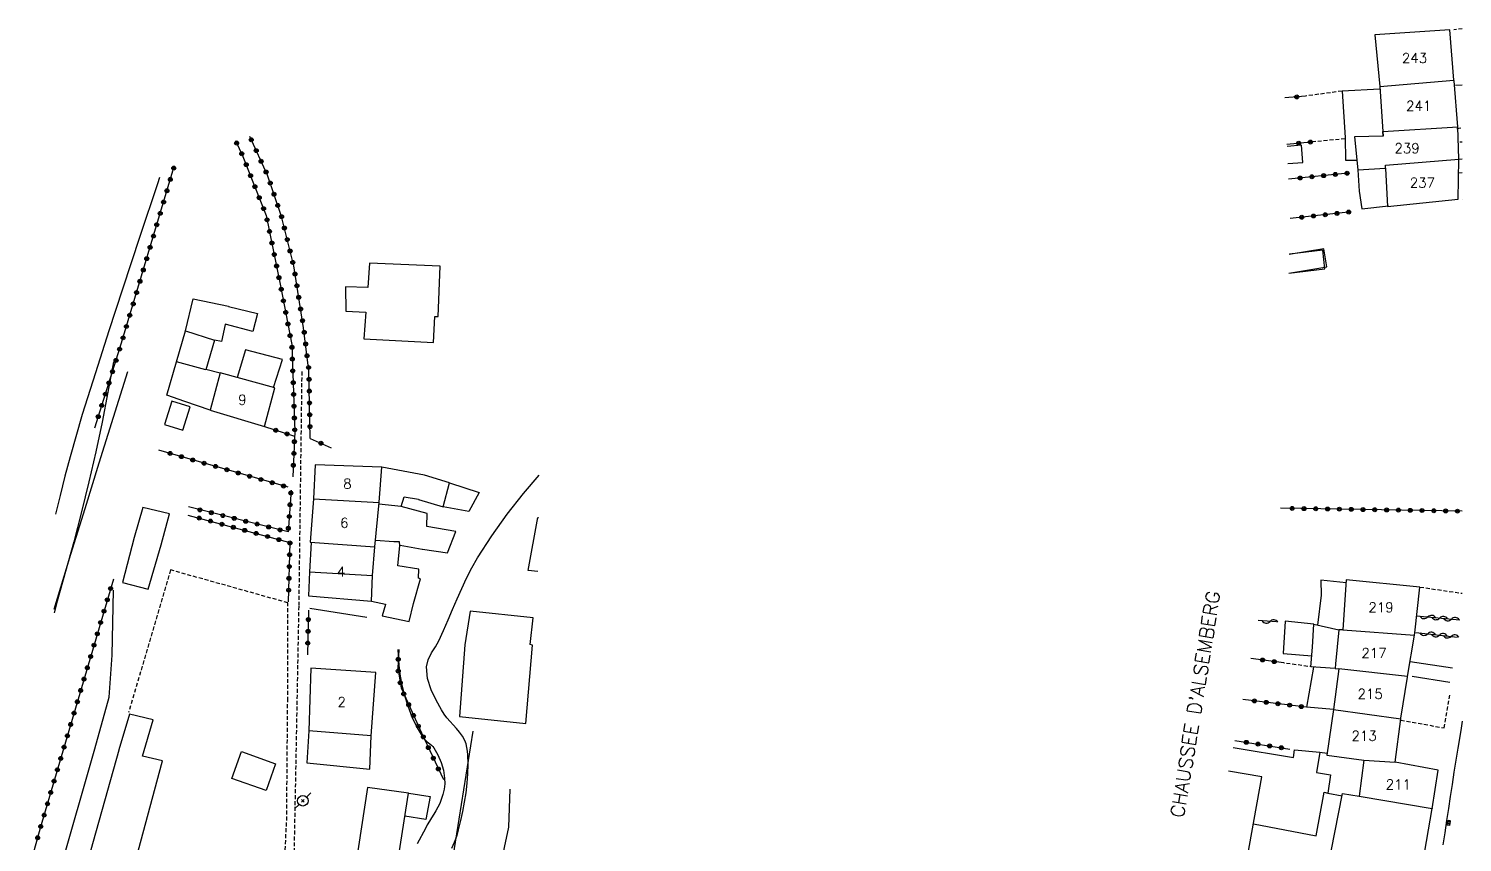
# Model space of a CAD drawing. Header units: millimetres. Extents: x 149000 to 150004, y 153000 to 154002.
# Drawn here: x 149817.9 to 150000, y 153320 to 153423.3 of the extents above; entities that cross this region are included whole.
import ezdxf
from ezdxf.enums import TextEntityAlignment as Align

# ---------------------------------------------------------------- set-up
doc = ezdxf.new("R2010")
doc.units = ezdxf.units.MM
doc.linetypes.add('DASHED', pattern=[0.75, 0.5, -0.25])
doc.layers.get('0').update_dxf_attribs({"linetype": 'CONTINUOUS'})
for name, color, linetype in [('W0001', 6, 'DASHED'), ('W0014', 7, 'CONTINUOUS'), ('W0017', 7, 'CONTINUOUS'), ('W0101', 7, 'CONTINUOUS'), ('W0104', 1, 'CONTINUOUS'), ('W0112', 1, 'DASHED'), ('W0211', 2, 'CONTINUOUS'), ('W0214', 2, 'CONTINUOUS'), ('W0300', 7, 'CONTINUOUS'), ('W0310', 3, 'CONTINUOUS'), ('W0323', 7, 'CONTINUOUS'), ('W0401', 7, 'CONTINUOUS'), ('W0473', 7, 'CONTINUOUS'), ('W0510', 5, 'CONTINUOUS'), ('W0989', 7, 'CONTINUOUS'), ('W0991', 7, 'CONTINUOUS'), ('W1102', 7, 'CONTINUOUS')]:
    doc.layers.add(name, color=color, linetype=linetype)
doc.styles.get("Standard").update_dxf_attribs({"font": 'romans.shx', "width": 0.85})

# ---------------------------------------------------------------- blocks, each defined once
blk = doc.blocks.new('T473')
for p, q in [((-0.166667, 0.166667), (0.166667, -0.166667)), ((-0.166667, -0.166667), (0.166667, 0.166667)), ((0.500001, 0.500001), (1.000002, 1.000002)), ((-1.000002, -1.000002), (-0.500001, -0.500001))]:
    blk.add_line(p, q)
blk.add_ellipse((0, 0), major_axis=(0.471405, 0.471405), ratio=1, start_param=5.4977871438, end_param=11.780972451)
blk = doc.blocks.new('T401')
for p, q in [((-0.3, 0.3), (0, 0.3)), ((-0.3, -0.25), (-0.3, 0.3)), ((-0.3, 0.15), (0, 0.15)), ((-0.3, 0), (0, 0)), ((0, 0.3), (0, -0.25)), ((-0.3, -0.15), (0, -0.15)), ((-0.3, -0.25), (-0.3, -0.3)), ((-0.3, -0.3), (0, -0.3)), ((0, -0.3), (0, -0.25))]:
    blk.add_line(p, q)
blk = doc.blocks.new('t310o')
at = {"color": 0, "linetype": 'Continuous'}
for centre, start, end in [((-0.5, 0.38), 216.8699, 323.1304), ((0.5, -0.37), 36.8699, 143.1303)]:
    blk.add_arc(centre, 0.625, start, end, dxfattribs=at)
blk = doc.blocks.new('t323o')
at = {"color": 0, "linetype": 'Continuous'}
for radius in [0.25, 0.15]:
    blk.add_circle((0, 0), radius, dxfattribs=at)

msp = doc.modelspace()

# ---------------------------------------------------------------- linework, layer by layer
at = {"layer": 'W0001'}
msp.add_lwpolyline([(149852.55, 153379.78), (149852.16, 153349.95), (149851.49, 153314.84), (149849.35, 153304.02), (149848.02, 153300.12), (149837.37, 153297.3), (149833.5, 153295.23), (149830.81, 153290.04)], dxfattribs=at)
at = {"layer": 'W0014'}
msp.add_lwpolyline([(150000, 153335.34), (149999.8, 153334.18), (149999.42, 153331.92), (149999.18, 153330.39), (149998.94, 153328.86), (149998.7, 153327.33), (149998.47, 153325.79), (149998.24, 153324.26), (149998.01, 153322.73), (149997.78, 153321.19), (149997.54, 153319.66)], dxfattribs=at)
at = {"layer": 'W0017'}
for points in [[(149999.13, 153416.15), (150000, 153416.21)], [(149999.68, 153408.96), (150000, 153408.96)], [(150000, 153405.03), (149999.44, 153405)], [(149817.03, 153300.24), (149818.16, 153303.74), (149821.83, 153316.3), (149826.27, 153331.83), (149828.06, 153338.42), (149828.44, 153343.76), (149828.61, 153351.98)], [(149853.57, 153349.73), (149860.82, 153348.58)], [(149998.77, 153342.07), (149993.39, 153342.88)], [(149993.63, 153341.09), (149998.43, 153340.32)], [(149869.63, 153285.75), (149872.33, 153296.46), (149875.65, 153307.43), (149877.07, 153313.53), (149878.86, 153321.89), (149879.03, 153326.71)]]:
    msp.add_lwpolyline(points, dxfattribs=at)
at = {"layer": 'W0101'}
for points in [[(149998.93, 153416.78), (149998.4, 153423.21), (149988.87, 153422.54), (149989.5, 153416)], [(149989.5, 153416), (149989.9, 153410.28)], [(149999.45, 153410.88), (149998.96, 153416.73), (149998.93, 153416.78)], [(149989.9, 153410.28), (149989.94, 153409.68), (149986.29, 153409.59), (149986.72, 153405.42), (149990.24, 153405.62), (149990.24, 153405.57)], [(149999.56, 153406.78), (149999.45, 153410.88)], [(149999.49, 153401.67), (149999.56, 153406.78)], [(149990.24, 153405.57), (149990.49, 153400.76), (149999.49, 153401.67)], [(149854.27, 153367.91), (149854.04, 153363.62)], [(149862.37, 153363.14), (149862.37, 153363.17), (149862.72, 153367.62), (149854.27, 153367.91)], [(149854.04, 153363.62), (149853.61, 153358.08)], [(149861.82, 153357.49), (149862.37, 153363.14)], [(149853.76, 153358.07), (149853.52, 153354.35), (149853.41, 153351.29), (149861.41, 153350.62), (149861.55, 153353.85), (149861.82, 153357.49)], [(149993.92, 153346.3), (149993.97, 153346.56), (149993.97, 153346.59), (149994.62, 153352.4), (149985.26, 153353.32), (149984.8, 153346.98), (149984.8, 153346.95)], [(149984.8, 153346.95), (149984.3, 153346.97), (149983.89, 153342.66), (149983.84, 153342.05), (149984.31, 153342)], [(149993.03, 153341.05), (149993.92, 153346.3)], [(149853.7, 153342.1), (149853.46, 153334.14)], [(149861.35, 153333.48), (149861.94, 153341.54), (149853.7, 153342.1)], [(149984.31, 153342), (149983.62, 153336.84)], [(149992.19, 153335.64), (149992.19, 153335.75), (149993.02, 153340.94), (149993.03, 153341.05)], [(149983.62, 153336.84), (149982.79, 153331.04), (149987.48, 153330.4)], [(149991.46, 153330.15), (149992.19, 153335.64)], [(149861.35, 153333.48), (149853.46, 153334.14)], [(149987.48, 153330.4), (149986.89, 153325.83)], [(149996.95, 153329.14), (149991.46, 153330.15)], [(149996.15, 153324.23), (149996.95, 153329.14)], [(149994.05, 153311.95), (149982.41, 153314.08), (149984.78, 153326.18), (149986.89, 153325.83)], [(149994.05, 153311.95), (149996.16, 153324.26), (149996.15, 153324.23)]]:
    msp.add_lwpolyline(points, dxfattribs=at)
msp.add_lwpolyline([(149847.82, 153372.78), (149849.14, 153377.7), (149842.2, 153379.6), (149840.93, 153374.85)], close=True, dxfattribs=at)
at = {"layer": 'W0104'}
for points in [[(149989.52, 153415.66), (149984.72, 153415.41), (149985.11, 153409.51), (149985.17, 153406.64), (149986.6, 153406.64)], [(149977.82, 153406.19), (149979.72, 153406.34), (149979.55, 153408.52), (149977.73, 153408.37)], [(149986.72, 153405.42), (149986.88, 153402.7), (149987.25, 153400.46), (149990.63, 153400.84)], [(149977.94, 153392.28), (149982.78, 153393.08), (149982.41, 153395.37), (149978.02, 153394.66)], [(149977.94, 153392.28), (149982.55, 153392.84), (149982.26, 153395.21), (149978.03, 153394.69)], [(149837.79, 153384.94), (149838.74, 153389.03), (149843.26, 153388.09), (149843.26, 153388.06), (149846.93, 153387.15), (149846.32, 153384.87), (149842.81, 153385.81), (149842.81, 153385.75), (149842.34, 153383.58), (149841.45, 153383.76)], [(149840.93, 153374.85), (149837.69, 153375.97), (149835.39, 153376.78), (149836.64, 153381.03), (149837.79, 153384.94), (149841.45, 153383.76), (149840.37, 153379.98), (149840.38, 153380.09), (149842.2, 153379.6)], [(149840.37, 153379.98), (149836.64, 153381.03)], [(149848.96, 153377.75), (149850.09, 153381.3), (149845.39, 153382.54), (149844.33, 153379.02)], [(149861.41, 153350.62), (149863.2, 153350.23), (149863.17, 153350.2), (149862.78, 153348.76), (149866.21, 153348.04), (149866.73, 153350.3), (149867.63, 153353.46), (149867.38, 153353.53), (149867.42, 153354.68), (149864.76, 153355.08), (149865.02, 153357.68), (149865.05, 153357.71), (149867.84, 153357.22), (149867.87, 153357.22), (149871.08, 153356.74), (149872.12, 153359.46), (149868.44, 153360.1), (149868.49, 153361.73), (149865.17, 153362.64), (149865.55, 153363.86), (149867.39, 153363.58), (149867.39, 153363.52), (149870.53, 153362.57), (149871.33, 153365.63), (149868.16, 153366.61), (149862.72, 153367.62)], [(149871.33, 153365.63), (149875.1, 153364.43), (149873.78, 153361.98), (149870.53, 153362.57)], [(149865.17, 153362.64), (149862.35, 153362.91)], [(149882.53, 153354.36), (149881.3, 153354.51), (149882.53, 153361.23), (149882.62, 153361.21)], [(149865.02, 153357.68), (149864.98, 153358.13), (149864.25, 153358.15), (149861.9, 153358.32)], [(149853.52, 153354.35), (149861.55, 153353.85)], [(149985.23, 153352.95), (149982.01, 153353.27), (149982.08, 153351.37), (149981.59, 153347.57)], [(149981.15, 153347.66), (149977.48, 153348.07), (149977.22, 153343.95), (149980.87, 153343.64)], [(149983.84, 153342.05), (149980.76, 153342.24), (149980.96, 153344.74), (149981.15, 153347.66), (149984.3, 153346.97)], [(149983.62, 153336.84), (149980.23, 153337.13), (149981.12, 153342.22)], [(149839.81, 153312.88), (149840.17, 153314.41), (149837.1, 153314.74), (149837.6, 153317.19), (149831.75, 153318.86), (149834.85, 153330.31), (149832.32, 153330.9), (149833.66, 153335.52), (149830.65, 153336.24), (149829.32, 153331.71), (149829.32, 153331.68), (149821.34, 153303.32), (149820.03, 153298.65)], [(149853.46, 153334.14), (149853.18, 153330.08), (149861.2, 153329.27), (149861.35, 153333.48)], [(149970.9, 153332), (149978.57, 153330.74), (149978.68, 153331.72), (149981.88, 153331.42), (149982.82, 153331.27)], [(149981.88, 153331.42), (149981.49, 153328.85), (149983.24, 153328.54), (149982.92, 153326.22)], [(149972.27, 153315.78), (149974.53, 153328.3), (149970.31, 153329.01)], [(149866.14, 153326.2), (149868.85, 153325.77), (149868.32, 153322.85), (149865.65, 153323.27)], [(149973.45, 153322.32), (149981.42, 153320.77), (149982.45, 153326.32), (149982.92, 153326.22), (149984.72, 153325.89)]]:
    msp.add_lwpolyline(points, dxfattribs=at)
for points in [[(149858.13, 153387.45), (149860.68, 153387.3), (149860.45, 153383.94), (149869.3, 153383.47), (149869.44, 153386.77), (149869.89, 153386.76), (149870.14, 153393.17), (149861.17, 153393.54), (149860.95, 153390.46), (149858.09, 153390.53)], [(149837.44, 153372.34), (149838.35, 153375.28), (149836.03, 153376), (149835.11, 153373.06)], [(149833.05, 153352.12), (149834.7, 153357.76), (149834.7, 153357.78), (149835.74, 153361.68), (149832.37, 153362.52), (149831.27, 153358.69), (149829.78, 153352.99)], [(149873.95, 153349.32), (149873.25, 153345.05), (149872.6, 153335.96), (149881.01, 153335.07), (149881.86, 153345.03), (149881.55, 153345.1), (149881.95, 153348.48)], [(149848.02, 153326.54), (149843.67, 153328.09), (149844.88, 153331.5), (149849.23, 153329.95)], [(149860.91, 153326.92), (149859.39, 153316.93), (149864.49, 153315.91), (149866.11, 153326.2)]]:
    msp.add_lwpolyline(points, close=True, dxfattribs=at)
at = {"layer": 'W0112'}
for points in [[(150000, 153423.34), (149998.91, 153423.2)], [(149984.72, 153415.41), (149980.06, 153414.77)], [(149999.32, 153410.67), (150000, 153410.75)], [(149985.11, 153409.34), (149980.77, 153408.94)], [(149999.47, 153406.77), (150000, 153406.8)], [(149850.26, 153315.25), (149850.63, 153322.76), (149850.76, 153337.96), (149850.79, 153350.39), (149835.87, 153354.57), (149830.55, 153336.46)], [(149994.62, 153352.4), (150000, 153351.6)], [(149981.11, 153342.22), (149977.34, 153342.74)], [(149997.71, 153334.5), (149998.41, 153338.65)], [(149992.17, 153335.49), (149997.71, 153334.5)]]:
    msp.add_lwpolyline(points, dxfattribs=at)
at = {"layer": 'W0211'}
msp.add_lwpolyline([(149834.47, 153404.41), (149834.2, 153403.61), (149831.97, 153396.93), (149829.77, 153390.23), (149828.04, 153384.93), (149826.32, 153379.63), (149824.66, 153374.3), (149823.11, 153368.94), (149822.46, 153366.48), (149821.84, 153364.01), (149821.27, 153361.66)], dxfattribs=at)
at = {"layer": 'W0214'}
msp.add_lwpolyline([(149828.61, 153380.99), (149827.92, 153377.17), (149827.18, 153373.36), (149826.37, 153369.56), (149825.51, 153365.77), (149824.58, 153361.96), (149823.58, 153358.16), (149822.55, 153354.37), (149821.49, 153350.59), (149821.07, 153349.12)], dxfattribs=at)
at = {"layer": 'W0300'}
for points in [[(149821.08, 153349.57), (149821.93, 153352.38), (149823.22, 153356.58), (149825.01, 153362.39), (149826.81, 153368.18), (149828.62, 153373.98), (149830.44, 153379.77)], [(149871.64, 153317.32), (149874.34, 153334.09)]]:
    msp.add_lwpolyline(points, dxfattribs=at)
at = {"layer": 'W0310'}
for points in [[(149976.36, 153347.97), (149974.08, 153348.14)], [(149994.13, 153348.73), (149999.69, 153348.22)], [(149994.11, 153346.61), (149999.39, 153346.03)]]:
    msp.add_lwpolyline(points, dxfattribs=at)
at = {"layer": 'W0323'}
for points in [[(149980.06, 153414.77), (149977.47, 153414.55)], [(149844.11, 153409.14), (149845.08, 153407.11), (149848.03, 153399.6), (149849.82, 153390.87), (149851.29, 153383.22), (149851.67, 153372.17), (149851.42, 153366.38)], [(149853.62, 153371.29), (149853.46, 153379.86), (149852.78, 153385.35), (149851.52, 153393.2), (149849.98, 153399.48), (149848.19, 153404.73), (149845.94, 153409.62)], [(149980.77, 153408.94), (149977.72, 153408.64)], [(149826.24, 153372.61), (149829.65, 153383.41), (149836.3, 153405.68)], [(149985.48, 153404.99), (149977.9, 153404.22)], [(150000, 153401.62), (149999.96, 153401.62)], [(149985.89, 153400.06), (149978.11, 153399.21)], [(149847.82, 153372.78), (149851.64, 153371.55)], [(149853.62, 153371.29), (149856.27, 153370.08)], [(149850.83, 153365.07), (149834.38, 153369.78)], [(149851.19, 153364.7), (149850.81, 153359.41), (149838.15, 153362.57)], [(149838.06, 153361.55), (149851.04, 153358.05), (149850.84, 153350.51)], [(150000, 153362.03), (149976.88, 153362.41)], [(149828.61, 153353.39), (149819.33, 153321.75), (149813.71, 153301.77)], [(149853.41, 153349.44), (149853.27, 153343.77)], [(149864.86, 153344.45), (149864.75, 153342.09), (149865.17, 153339.58), (149867.74, 153333.88), (149870.54, 153327.93)], [(149977.31, 153342.75), (149973.13, 153343.33)], [(149980.2, 153337.13), (149972.1, 153338.12)], [(149971.08, 153332.9), (149978.07, 153331.81)]]:
    msp.add_lwpolyline(points, dxfattribs=at)
at = {"layer": 'W0510'}
for points in [[(149871.63, 153319.21), (149871.94, 153319.98), (149872.23, 153320.76), (149872.47, 153321.56), (149872.76, 153322.73), (149873.02, 153323.9), (149873.24, 153325.08), (149873.43, 153326.27), (149873.57, 153327.47), (149873.66, 153328.67), (149873.69, 153329.88), (149873.66, 153331.09), (149873.62, 153331.55), (149873.54, 153332.01), (149873.42, 153332.46), (149873.25, 153332.9), (149872.95, 153333.44), (149872.6, 153333.94), (149872.21, 153334.41), (149871.8, 153334.87), (149871.39, 153335.31), (149871, 153335.77), (149870.63, 153336.26), (149870.31, 153336.78), (149869.64, 153338.03), (149868.99, 153339.34), (149868.53, 153340.76), (149868.4, 153342.25), (149868.6, 153343.17), (149869.03, 153344.02), (149869.53, 153344.8), (149869.96, 153345.56), (149870.56, 153346.88), (149871.14, 153348.21), (149871.71, 153349.55), (149872.28, 153350.88), (149872.87, 153352.21), (149873.49, 153353.52), (149874.15, 153354.82), (149874.87, 153356.09), (149876.68, 153358.92), (149878.64, 153361.65), (149880.73, 153364.29), (149882.69, 153366.61)], [(149864.77, 153344.46), (149864.82, 153343.02), (149864.96, 153341.58), (149865.21, 153340.15), (149865.56, 153338.74), (149866.01, 153337.3), (149866.54, 153335.9), (149867.2, 153334.53), (149867.99, 153333.24), (149868.14, 153333.06), (149868.31, 153332.9), (149868.48, 153332.75), (149868.66, 153332.61), (149868.84, 153332.47), (149869.02, 153332.31), (149869.18, 153332.15), (149869.32, 153331.96), (149869.83, 153331.07), (149870.24, 153330.12), (149870.54, 153329.13), (149870.7, 153328.1), (149870.72, 153327.41), (149870.63, 153326.72), (149870.48, 153326.05), (149870.27, 153325.39), (149870.08, 153324.9), (149869.85, 153324.43), (149869.6, 153323.97), (149869.33, 153323.52), (149869.05, 153323.08), (149868.77, 153322.64), (149868.5, 153322.19), (149868.25, 153321.73), (149867.21, 153319.77)]]:
    msp.add_lwpolyline(points, dxfattribs=at)
at = {"layer": 'W1102'}
for points in [[(149989.5, 153416), (149998.93, 153416.78)], [(149989.9, 153410.28), (149999.45, 153410.88)], [(149989.94, 153409.68), (149989.9, 153410.28)], [(149990.24, 153405.57), (149990.26, 153405.98), (149999.56, 153406.78)], [(149854.04, 153363.62), (149862.37, 153363.14)], [(149853.61, 153358.08), (149861.82, 153357.49)], [(149984.8, 153346.95), (149993.92, 153346.3)], [(149993.03, 153341.05), (149984.31, 153342)], [(149983.62, 153336.84), (149992.19, 153335.64)], [(149987.48, 153330.4), (149991.46, 153330.15)], [(149986.89, 153325.83), (149996.16, 153324.26)]]:
    msp.add_lwpolyline(points, dxfattribs=at)

# ---------------------------------------------------------------- block references
at = {"layer": 'W0310'}
for p, rotation in [((149975.57, 153348.03), 175.5861489540318), ((149995.62, 153348.59), 354.7990660164036), ((149997.11, 153348.45), 354.7990660164036), ((149998.61, 153348.32), 354.7990660164036), ((149995.6, 153346.45), 353.7289225506257), ((149997.09, 153346.28), 353.7289225506257), ((149998.58, 153346.12), 353.7289225506257)]:
    msp.add_blockref('t310o', p, dxfattribs=dict(at, rotation=rotation))
at = {"layer": 'W0323'}
for p, rotation in [((149978.97, 153414.67), 184.7061369694282), ((149844.27, 153408.8), 295.5624162494385), ((149846.13, 153409.22), 114.7320605997334), ((149846.76, 153407.85), 114.7320605997334), ((149979.21, 153408.79), 185.6203633651554), ((149980.7, 153408.93), 185.6203633651554), ((149844.92, 153407.45), 295.5624162494385), ((149845.49, 153406.06), 291.4585935223135), ((149847.38, 153406.49), 114.7320605997334), ((149835.85, 153404.18), 73.3885915056906), ((149836.28, 153405.62), 73.3885915056906), ((149846.04, 153404.67), 291.4585935223135), ((149848.01, 153405.13), 114.7320605997334), ((149979.39, 153404.37), 185.799160137038), ((149980.89, 153404.52), 185.799160137038), ((149982.38, 153404.67), 185.799160137038), ((149983.87, 153404.82), 185.799160137038), ((149985.36, 153404.97), 185.799160137038), ((149835.42, 153402.74), 73.3885915056906), ((149846.59, 153403.27), 291.4585935223135), ((149848.54, 153403.72), 108.777837681658), ((149834.99, 153401.31), 73.3885915056906), ((149847.14, 153401.87), 291.4585935223135), ((149849.02, 153402.3), 108.777837681658), ((149849.5, 153400.88), 108.777837681658), ((149834.56, 153399.87), 73.3885915056906), ((149847.69, 153400.48), 291.4585935223135), ((149848.14, 153399.05), 281.559558240042), ((149849.98, 153399.46), 103.7978256678567), ((149979.6, 153399.38), 186.2310851370871), ((149981.09, 153399.54), 186.2310851370871), ((149982.58, 153399.7), 186.2310851370871), ((149984.07, 153399.87), 186.2310851370871), ((149985.56, 153400.03), 186.2310851370871), ((149833.71, 153396.99), 73.3885915056906), ((149834.13, 153398.43), 73.3885915056906), ((149848.45, 153397.58), 281.559558240042), ((149850.34, 153398.01), 103.7978256678567), ((149833.28, 153395.56), 73.3885915056906), ((149848.75, 153396.11), 281.559558240042), ((149850.7, 153396.55), 103.7978256678567), ((149851.06, 153395.09), 103.7978256678567), ((149832.85, 153394.12), 73.3885915056906), ((149849.05, 153394.64), 281.559558240042), ((149851.41, 153393.64), 103.7978256678567), ((149832.42, 153392.68), 73.3885915056906), ((149849.35, 153393.18), 281.559558240042), ((149849.65, 153391.71), 281.559558240042), ((149851.69, 153392.16), 99.14695971000481), ((149831.56, 153389.81), 73.3885915056906), ((149831.99, 153391.24), 73.3885915056906), ((149849.94, 153390.23), 280.8688717894187), ((149851.93, 153390.68), 99.14695971000481), ((149831.13, 153388.37), 73.3885915056906), ((149850.22, 153388.76), 280.8688717894187), ((149852.16, 153389.2), 99.14695971000481), ((149830.7, 153386.93), 73.3885915056906), ((149850.51, 153387.29), 280.8688717894187), ((149852.4, 153387.72), 99.14695971000481), ((149852.64, 153386.24), 99.14695971000481), ((149830.27, 153385.5), 73.3885915056906), ((149850.79, 153385.82), 280.8688717894187), ((149851.07, 153384.34), 280.8688717894187), ((149852.86, 153384.76), 97.00180808871633), ((149829.4, 153382.62), 72.45462595447476), ((149829.85, 153384.06), 73.3885915056906), ((149851.3, 153382.86), 271.9815470353078), ((149853.04, 153383.27), 97.00180808871633), ((149828.95, 153381.19), 72.45462595447476), ((149851.35, 153381.36), 271.9815470353078), ((149853.22, 153381.78), 97.00180808871633), ((149828.5, 153379.76), 72.45462595447476), ((149851.4, 153379.86), 271.9815470353078), ((149853.41, 153380.29), 97.00180808871633), ((149853.48, 153378.79), 91.05026037488409), ((149827.6, 153376.9), 72.45462595447476), ((149828.05, 153378.33), 72.45462595447476), ((149851.46, 153378.37), 271.9815470353078), ((149853.51, 153377.29), 91.05026037488409), ((149827.14, 153375.47), 72.45462595447476), ((149851.51, 153376.87), 271.9815470353078), ((149851.56, 153375.37), 271.9815470353078), ((149853.53, 153375.79), 91.05026037488409), ((149826.69, 153374.04), 72.45462595447476), ((149851.61, 153373.87), 271.9815470353078), ((149853.56, 153374.29), 91.05026037488409), ((149849.25, 153372.32), 342.1786854567345), ((149850.68, 153371.86), 342.1786854567345), ((149851.66, 153372.37), 271.9815470353078), ((149853.59, 153372.79), 91.05026037488409), ((149851.61, 153370.87), 267.4924422095999), ((149854.98, 153370.67), 335.4471211040151), ((149835.82, 153369.37), 163.9934398152993), ((149837.26, 153368.96), 163.9934398152993), ((149838.7, 153368.54), 163.9934398152993), ((149840.14, 153368.13), 163.9934398152993), ((149851.48, 153367.87), 267.4924422095999), ((149851.55, 153369.37), 267.4924422095999), ((149841.59, 153367.72), 163.9934398152993), ((149843.03, 153367.3), 163.9934398152993), ((149844.47, 153366.89), 163.9934398152993), ((149845.91, 153366.48), 163.9934398152993), ((149847.35, 153366.06), 163.9934398152993), ((149848.8, 153365.65), 163.9934398152993), ((149850.24, 153365.23), 163.9934398152993), ((149851.16, 153364.35), 265.902068002577), ((149851.06, 153362.85), 265.902068002577), ((149978.38, 153362.39), 179.0636335984681), ((149979.88, 153362.36), 179.0636335984681), ((149839.51, 153361.16), 344.9096752934096), ((149839.61, 153362.2), 165.9882532855091), ((149840.95, 153360.77), 344.9096752934096), ((149841.06, 153361.84), 165.9882532855091), ((149842.52, 153361.48), 165.9882532855091), ((149843.97, 153361.12), 165.9882532855091), ((149845.43, 153360.75), 165.9882532855091), ((149850.95, 153361.36), 265.902068002577), ((149981.38, 153362.34), 179.0636335984681), ((149982.88, 153362.31), 179.0636335984681), ((149984.38, 153362.29), 179.0636335984681), ((149985.88, 153362.27), 179.0636335984681), ((149987.38, 153362.24), 179.0636335984681), ((149988.88, 153362.22), 179.0636335984681), ((149990.38, 153362.19), 179.0636335984681), ((149991.88, 153362.17), 179.0636335984681), ((149993.38, 153362.14), 179.0636335984681), ((149994.88, 153362.12), 179.0636335984681), ((149996.38, 153362.09), 179.0636335984681), ((149997.88, 153362.07), 179.0636335984681), ((149999.38, 153362.04), 179.0636335984681), ((149842.4, 153360.38), 344.9096752934096), ((149843.85, 153359.99), 344.9096752934096), ((149845.3, 153359.6), 344.9096752934096), ((149846.75, 153359.21), 344.9096752934096), ((149846.88, 153360.39), 165.9882532855091), ((149848.2, 153358.82), 344.9096752934096), ((149848.34, 153360.03), 165.9882532855091), ((149849.79, 153359.66), 165.9882532855091), ((149850.84, 153359.86), 265.902068002577), ((149849.64, 153358.42), 344.9096752934096), ((149851.04, 153358), 268.4504059103057), ((149851, 153356.5), 268.4504059103057), ((149850.92, 153353.5), 268.4504059103057), ((149850.96, 153355), 268.4504059103057), ((149828.26, 153352.21), 253.6512504605764), ((149850.88, 153352), 268.4504059103057), ((149827.84, 153350.77), 253.6512504605764), ((149826.99, 153347.89), 253.6512504605764), ((149827.42, 153349.33), 253.6512504605764), ((149853.38, 153348.27), 268.5939405710217), ((149826.57, 153346.45), 253.6512504605764), ((149853.35, 153346.77), 268.5939405710217), ((149826.15, 153345.01), 253.6512504605764), ((149853.31, 153345.27), 268.5939405710217), ((149825.73, 153343.57), 253.6512504605764), ((149864.8, 153343.21), 267.3477354470657), ((149974.62, 153343.13), 171.9999758379895), ((149976.1, 153342.92), 171.9999758379895), ((149824.88, 153340.7), 253.6512504605764), ((149825.3, 153342.14), 253.6512504605764), ((149864.81, 153341.72), 279.4697195068117), ((149824.46, 153339.26), 253.6512504605764), ((149865.06, 153340.24), 279.4697195068117), ((149865.51, 153338.82), 294.3325479343588), ((149824.04, 153337.82), 253.6512504605764), ((149866.13, 153337.46), 294.3325479343588), ((149973.59, 153337.93), 173.077910175227), ((149975.08, 153337.75), 173.077910175227), ((149976.57, 153337.57), 173.077910175227), ((149978.06, 153337.39), 173.077910175227), ((149979.55, 153337.21), 173.077910175227), ((149823.62, 153336.38), 253.6512504605764), ((149866.74, 153336.09), 294.3325479343588), ((149822.77, 153333.5), 253.6512504605764), ((149823.19, 153334.94), 253.6512504605764), ((149867.36, 153334.72), 294.3325479343588), ((149867.99, 153333.36), 295.1774680216426), ((149822.35, 153332.06), 253.6512504605764), ((149868.63, 153332), 295.1774680216426), ((149972.56, 153332.67), 351.1802014821002), ((149974.04, 153332.44), 351.1802014821002), ((149975.52, 153332.21), 351.1802014821002), ((149977.01, 153331.98), 351.1802014821002), ((149821.93, 153330.62), 253.6512504605764), ((149869.26, 153330.65), 295.1774680216426), ((149821.08, 153327.74), 253.6512504605764), ((149821.5, 153329.18), 253.6512504605764), ((149869.9, 153329.29), 295.1774680216426), ((149820.66, 153326.3), 253.6512504605764), ((149820.24, 153324.86), 253.6512504605764), ((149819.82, 153323.42), 253.6512504605764), ((149818.99, 153320.54), 254.3071404126309), ((149819.39, 153321.98), 253.6512504605764)]:
    msp.add_blockref('t323o', p, dxfattribs=dict(at, rotation=rotation))
at = {"layer": 'W0401', "rotation": 171.3217342165439}
msp.add_blockref('T401', (149998.14, 153322.46), dxfattribs=at)
at = {"layer": 'W0473'}
msp.add_blockref('T473', (149852.68, 153325.24), dxfattribs=at)

# ---------------------------------------------------------------- texts
at = {"layer": 'W0989'}
msp.add_text("CHAUSSEE D'ALSEMBERG   ", height=1.75, rotation=80.7921, dxfattribs=at).set_placement((149964.6, 153323))
at = {"layer": 'W0991'}
for s, p in [('243', (149993.93, 153419.61)), ('241', (149994.45, 153413.53)), ('239', (149992.98, 153408.15)), ('237', (149994.93, 153403.77)), ('9', (149845.01, 153376.19)), ('8', (149858.35, 153365.53)), ('6', (149857.96, 153360.56)), ('4', (149857.55, 153354.35)), ('219', (149989.67, 153349.81)), ('217', (149988.78, 153344.01)), ('215', (149988.29, 153338.82)), ('2', (149857.62, 153337.79)), ('213', (149987.52, 153333.49)), ('211', (149991.87, 153327.32))]:
    msp.add_text(s, height=1.25, dxfattribs=at).set_placement(p, align=Align.MIDDLE_CENTER)

doc.saveas('drawing.dxf')
